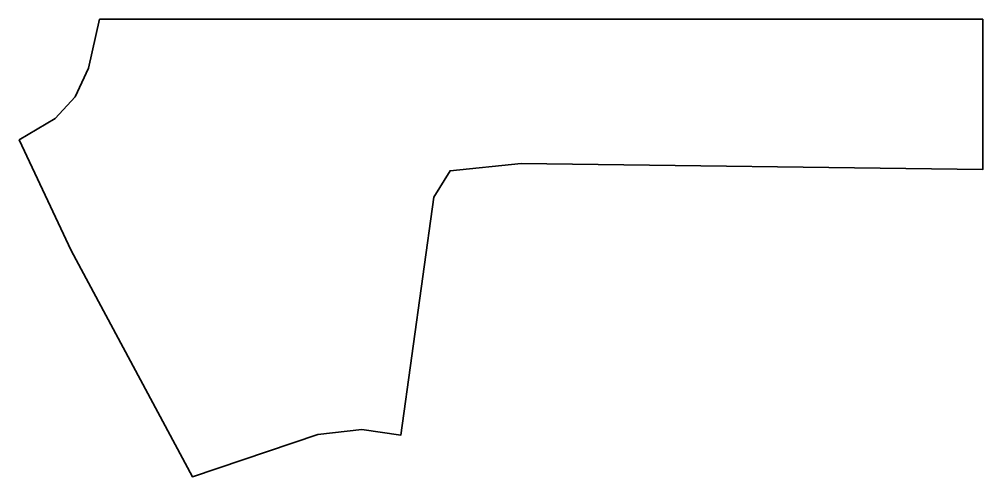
# Model space of a CAD drawing. Extents: x 0 to 6537, y -3107 to 0.
import ezdxf

# ---------------------------------------------------------------- set-up
doc = ezdxf.new("R2010")
doc.units = 0
doc.linetypes.add('Solid', pattern=[0])

msp = doc.modelspace()

# ---------------------------------------------------------------- linework, layer by layer
at = {"color": 0, "linetype": 'Solid', "lineweight": 35}
msp.add_lwpolyline([(6537, 0), (6537, -1021), (3405, -980), (2923, -1029), (2813, -1209), (2589, -2824), (2325, -2787), (2025, -2820), (1175, -3107), (351, -1570), (0, -819), (244, -675), (379, -527), (470, -333), (545, 0), (6537, 0)], close=True, dxfattribs=at)

doc.saveas('drawing.dxf')
